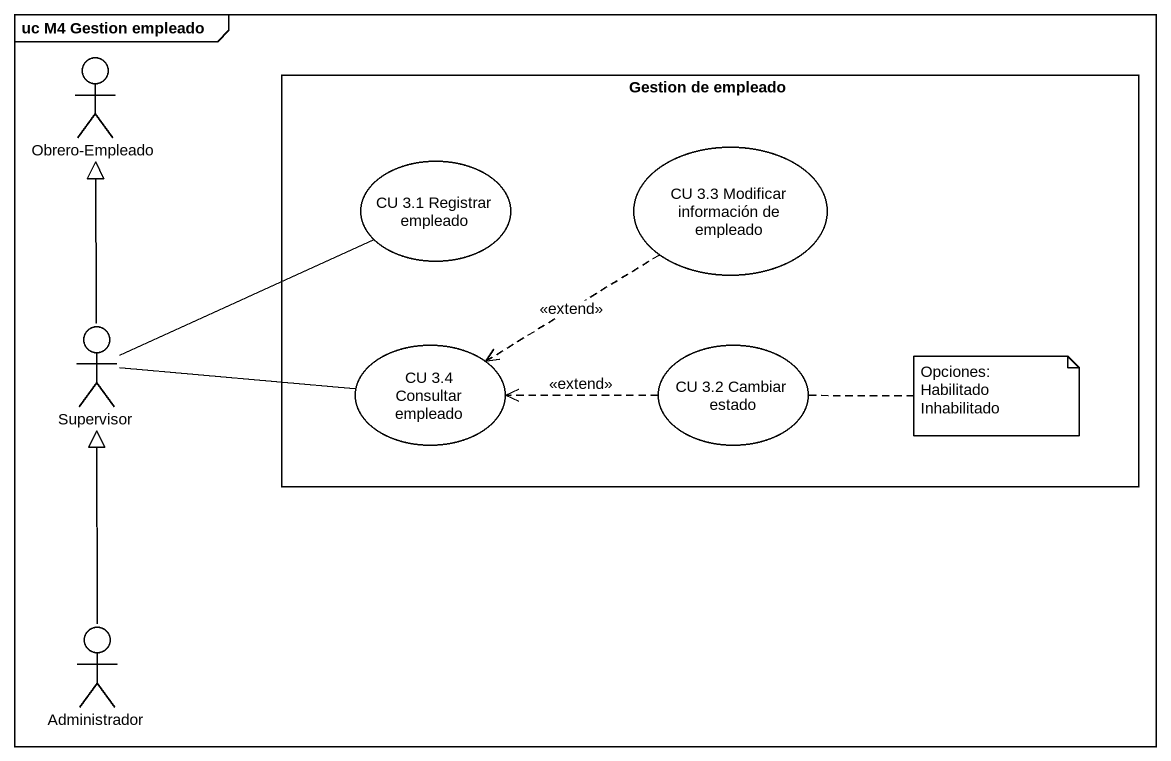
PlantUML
@startuml
mainframe uc M4 Gestion empleado
actor "Obrero-Empleado" as Obrero_Empleado
rectangle "Gestion de empleado" as Gestion_de_empleado {
  usecase "CU 3.3 Modificar información de empleado" as CU_3_3_Modificar
  usecase "CU 3.1 Registrar empleado" as CU_3_1_Registrar_empleado
  usecase "CU 3.4 Consultar empleado" as CU_3_4_Consultar_empleado
  usecase "CU 3.2 Cambiar estado" as CU_3_2_Cambiar_estado
}
actor Supervisor
actor Administrador
CU_3_3_Modificar ..> CU_3_4_Consultar_empleado : <<extend>>
Supervisor -up-|> Obrero_Empleado
Supervisor -right- CU_3_1_Registrar_empleado
Supervisor -right- CU_3_4_Consultar_empleado
CU_3_2_Cambiar_estado .left.> CU_3_4_Consultar_empleado : <<extend>>
Administrador -up-|> Supervisor
note right of CU_3_2_Cambiar_estado
  Opciones:
  Habilitado
  Inhabilitado
end note
@enduml
